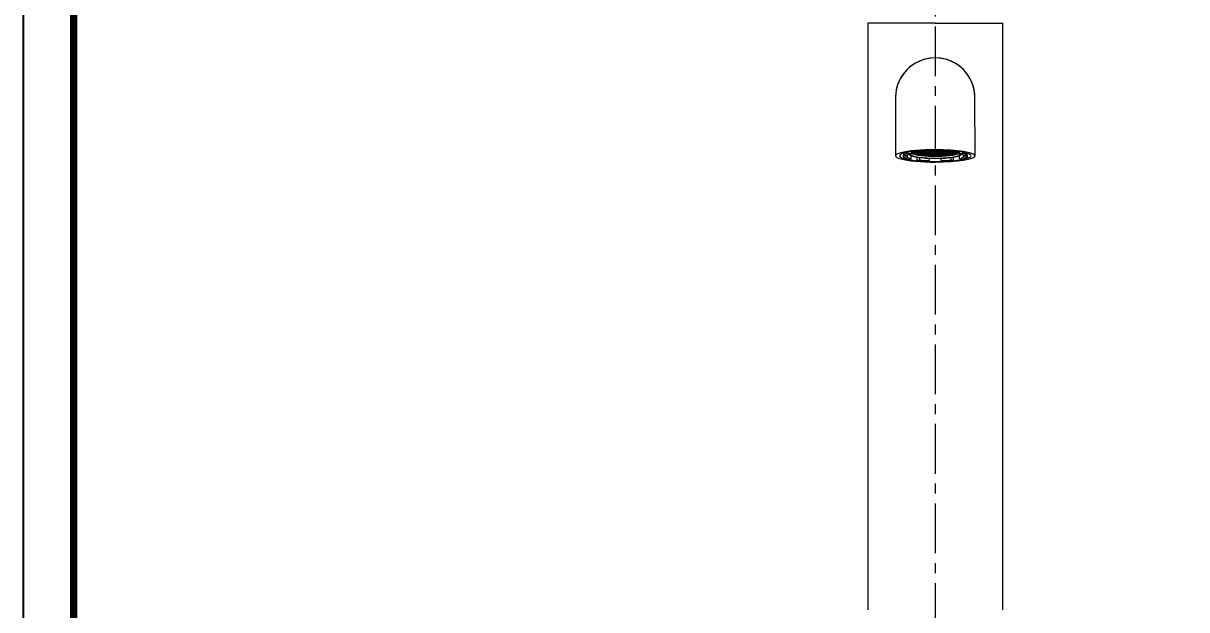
# Model space of a CAD drawing. Extents: x 1661 to 2451, y 0 to 579.
# Drawn here: x 1660.7 to 1953.4, y 277.8 to 425.3 of the extents above; entities that cross this region are included whole.
import ezdxf

# ---------------------------------------------------------------- set-up
doc = ezdxf.new("R2010")
doc.units = 0
doc.header["$LTSCALE"] = 10
doc.header["$MEASUREMENT"] = 0
doc.header["$PDMODE"] = 3
doc.header["$PDSIZE"] = -10
doc.linetypes.add('CENTER', pattern=[2, 1.25, -0.25, 0.25, -0.25])
doc.layers.get('0').update_dxf_attribs({"linetype": 'CONTINUOUS'})
doc.layers.get('DEFPOINTS').update_dxf_attribs({"linetype": 'CONTINUOUS'})
doc.layers.add('1', color=7, linetype='CONTINUOUS')
doc.layers.add('BODY', color=7, linetype='CONTINUOUS')
doc.styles.add('Daelim Dimension', font='')
doc.styles.get('Daelim Dimension').set_extended_font_data('나눔고딕')
doc.dimstyles.new('DEFAULT', dxfattribs={"dimscale": 2, "dimtxt": 2, "dimasz": 2, "dimexe": 0, "dimexo": 2, "dimgap": 1, "dimtad": 1, "dimdec": 0, "dimzin": 9, "dimdsep": 46, "dimtxsty": 'Daelim Dimension', "dimcen": 0.5, "dimclrd": 5, "dimclre": 5, "dimclrt": 256, "dimadec": 1, "dimazin": 0, "dimtfac": 1, "dimtdec": 0, "dimtix": 1, "dimtmove": 0, "dimatfit": 3, "dimfxl": 1, "dimtolj": 1, "dimtzin": 1, "dimlwd": 9, "dimlwe": 9, "dimarcsym": 0})

# ---------------------------------------------------------------- blocks, each defined once
blk = doc.blocks.new('*D10')
at = {"color": 5, "linetype": 'ByBlock', "lineweight": 9, "ltscale": 0.5, "transparency": 16777216}
for p, q in [((2201.17, 273.28), (2210.23, 273.28)), ((2210.23, 229.28), (2210.23, 269.28)), ((2201.17, 225.28), (2210.23, 225.28))]:
    blk.add_line(p, q, dxfattribs=at)
at = {"color": 5, "lineweight": 9, "ltscale": 0.5, "transparency": 16777216}
for p, q in [((1872.63, 257.73), (1760.01, 257.73)), ((1872.63, 259.85), (1872.63, 257.73)), ((1903.63, 257.73), (1876.63, 257.73)), ((1907.63, 259.85), (1907.63, 257.73))]:
    blk.add_line(p, q, dxfattribs=at)
at = {"color": 5, "ltscale": 0.5, "transparency": 16777216}
for points in [[(2209.56, 269.28), (2210.9, 269.28), (2210.23, 273.28)], [(1876.63, 258.4), (1876.63, 257.07), (1872.63, 257.73)], [(1903.63, 258.4), (1903.63, 257.07), (1907.63, 257.73)], [(2209.56, 229.28), (2210.9, 229.28), (2210.23, 225.28)]]:
    blk.add_solid(points, dxfattribs=at)
at = {"layer": 'DEFPOINTS', "color": 0, "ltscale": 0.5, "transparency": 16777216}
for p in [(2197.17, 273.28), (2210.23, 273.28), (1907.63, 257.73), (1872.63, 255.85), (1907.63, 255.85), (2197.17, 225.28)]:
    blk.add_point(p, dxfattribs=at)
at = {"color": 7, "ltscale": 0.5, "transparency": 16777216, "insert": (1803.12, 266.36), "char_height": 10, "attachment_point": 5, "style": 'Daelim Dimension'}
blk.add_mtext('\\A1;설치구멍 %%C35', dxfattribs=at)
at = {"ltscale": 0.5, "transparency": 16777216, "insert": (2206.05, 249.28), "char_height": 4, "attachment_point": 5, "rotation": 90, "style": 'Daelim Dimension'}
blk.add_mtext('\\A1;48', dxfattribs=at)

msp = doc.modelspace()

# ---------------------------------------------------------------- linework, layer by layer
at = {"ltscale": 0.5}
msp.add_lwpolyline([(1660.68, 0), (2450.56, 0), (2450.56, 578.76), (1660.68, 578.76)], close=True, dxfattribs=at)
at = {"color": 5, "linetype": 'ByBlock', "lineweight": 200, "const_width": 1.82}
msp.add_lwpolyline([(1673.38, 24.78), (2437.78, 24.78), (2437.78, 565.32), (1673.38, 565.32)], close=True, dxfattribs=at)
at = {"layer": '1', "color": 7, "linetype": 'Continuous', "lineweight": 18}
for p, q in [((1873.14, 425.28), (1873.14, 277.78)), ((1890.14, 425.28), (1873.14, 425.28)), ((1890.14, 425.28), (1907.14, 425.28)), ((1907.14, 277.78), (1907.14, 425.28)), ((1880.14, 406.58), (1880.15, 391.94)), ((1900.15, 391.94), (1900.14, 406.58)), ((1882.11, 392.57), (1882.11, 392.1)), ((1883.3, 392.55), (1883.3, 392.85)), ((1884.09, 392.47), (1883.3, 392.55)), ((1883.65, 392.34), (1883.65, 392.33)), ((1884.09, 392.98), (1884.09, 392.47)), ((1884.7, 392.63), (1884.27, 392.67)), ((1884.27, 392.5), (1884.7, 392.54)), ((1884.27, 392.5), (1884.27, 392.5)), ((1884.7, 392.39), (1884.52, 392.4)), ((1884.56, 392.77), (1884.7, 392.79)), ((1884.7, 392.63), (1884.7, 392.79)), ((1884.7, 392.79), (1885.13, 392.75)), ((1885.13, 392.67), (1884.7, 392.63)), ((1884.7, 392.54), (1884.7, 392.39)), ((1884.7, 392.54), (1885.13, 392.5)), ((1885.13, 392.42), (1884.7, 392.39)), ((1885.05, 392.87), (1885.48, 392.91)), ((1885.05, 392.79), (1885.05, 392.87)), ((1885.48, 392.75), (1885.05, 392.79)), ((1885.05, 392.62), (1885.48, 392.66)), ((1885.05, 392.55), (1885.05, 392.62)), ((1885.48, 392.51), (1885.05, 392.55)), ((1885.05, 392.38), (1885.48, 392.42)), ((1885.05, 392.3), (1885.05, 392.38)), ((1885.48, 392.26), (1885.05, 392.3)), ((1885.13, 392.91), (1885.07, 392.91)), ((1885.13, 392.91), (1885.13, 392.92)), ((1885.13, 392.92), (1885.13, 392.91)), ((1885.13, 392.67), (1885.13, 392.75)), ((1885.13, 392.75), (1885.13, 392.67)), ((1885.13, 392.42), (1885.13, 392.5)), ((1885.13, 392.5), (1885.13, 392.42)), ((1885.48, 392.75), (1885.48, 392.91)), ((1885.48, 392.91), (1885.76, 392.88)), ((1885.91, 392.79), (1885.48, 392.75)), ((1885.48, 392.51), (1885.48, 392.66)), ((1885.48, 392.66), (1885.91, 392.62)), ((1885.91, 392.55), (1885.48, 392.51)), ((1885.48, 392.26), (1885.48, 392.42)), ((1885.48, 392.42), (1885.91, 392.38)), ((1885.91, 392.3), (1885.48, 392.26)), ((1885.63, 393.01), (1885.59, 393)), ((1885.63, 393.16), (1885.63, 392.91)), ((1885.63, 392.91), (1886.16, 392.79)), ((1885.82, 392.75), (1886.26, 392.79)), ((1885.82, 392.67), (1885.82, 392.75)), ((1886.26, 392.63), (1885.82, 392.67)), ((1885.82, 392.5), (1886.26, 392.54)), ((1885.82, 392.42), (1885.82, 392.5)), ((1886.26, 392.39), (1885.82, 392.42)), ((1885.82, 392.26), (1886.26, 392.3)), ((1885.91, 392.85), (1885.91, 392.79)), ((1885.91, 392.85), (1885.91, 392.79)), ((1885.91, 392.55), (1885.91, 392.62)), ((1885.91, 392.62), (1885.91, 392.55)), ((1885.91, 392.3), (1885.91, 392.38)), ((1885.91, 392.38), (1885.91, 392.3)), ((1886.26, 392.63), (1886.26, 392.79)), ((1886.26, 392.79), (1886.69, 392.75)), ((1886.69, 392.67), (1886.26, 392.63)), ((1886.26, 392.39), (1886.26, 392.54)), ((1886.26, 392.54), (1886.69, 392.5)), ((1886.69, 392.42), (1886.26, 392.39)), ((1886.26, 392.14), (1886.26, 392.3)), ((1886.26, 392.3), (1886.69, 392.26)), ((1886.6, 392.79), (1886.6, 392.83)), ((1887.03, 392.75), (1886.6, 392.79)), ((1886.6, 392.62), (1887.03, 392.66)), ((1886.6, 392.55), (1886.6, 392.62)), ((1887.03, 392.51), (1886.6, 392.55)), ((1886.6, 392.38), (1887.03, 392.42)), ((1886.6, 392.3), (1886.6, 392.38)), ((1887.03, 392.26), (1886.6, 392.3)), ((1886.69, 392.75), (1886.69, 392.67)), ((1886.69, 392.75), (1886.69, 392.67)), ((1886.69, 392.42), (1886.69, 392.5)), ((1886.69, 392.5), (1886.69, 392.42)), ((1887.03, 392.75), (1887.03, 392.87)), ((1887.47, 392.79), (1887.03, 392.75)), ((1887.03, 392.51), (1887.03, 392.66)), ((1887.03, 392.66), (1887.47, 392.62)), ((1887.47, 392.55), (1887.03, 392.51)), ((1887.03, 392.26), (1887.03, 392.42)), ((1887.03, 392.42), (1887.47, 392.38)), ((1887.47, 392.3), (1887.03, 392.26)), ((1887.29, 392.88), (1887.47, 392.87)), ((1887.38, 392.75), (1887.81, 392.79)), ((1887.38, 392.67), (1887.38, 392.75)), ((1887.81, 392.63), (1887.38, 392.67)), ((1887.38, 392.5), (1887.81, 392.54)), ((1887.38, 392.42), (1887.38, 392.5)), ((1887.81, 392.39), (1887.38, 392.42)), ((1887.38, 392.26), (1887.81, 392.3)), ((1887.47, 392.87), (1887.47, 392.79)), ((1887.47, 392.87), (1887.47, 392.79)), ((1887.47, 392.62), (1887.47, 392.55)), ((1887.47, 392.62), (1887.47, 392.55)), ((1887.47, 392.3), (1887.47, 392.38)), ((1887.47, 392.38), (1887.47, 392.3)), ((1887.81, 392.87), (1887.52, 392.9)), ((1887.81, 392.87), (1887.81, 392.91)), ((1888.24, 392.91), (1887.81, 392.87)), ((1887.81, 392.63), (1887.81, 392.79)), ((1887.81, 392.79), (1888.24, 392.75)), ((1888.24, 392.67), (1887.81, 392.63)), ((1887.81, 392.39), (1887.81, 392.54)), ((1887.81, 392.54), (1888.24, 392.5)), ((1888.24, 392.42), (1887.81, 392.39)), ((1887.81, 392.14), (1887.81, 392.3)), ((1887.81, 392.3), (1888.24, 392.26)), ((1888.16, 392.87), (1888.59, 392.91)), ((1888.16, 392.79), (1888.16, 392.87)), ((1888.59, 392.75), (1888.16, 392.79)), ((1888.16, 392.62), (1888.59, 392.66)), ((1888.16, 392.55), (1888.16, 392.62)), ((1888.59, 392.51), (1888.16, 392.55)), ((1888.16, 392.38), (1888.59, 392.42)), ((1888.16, 392.3), (1888.16, 392.38)), ((1888.59, 392.26), (1888.16, 392.3)), ((1888.24, 392.94), (1888.24, 392.91)), ((1888.24, 392.94), (1888.24, 392.91)), ((1888.24, 392.75), (1888.24, 392.67)), ((1888.24, 392.75), (1888.24, 392.67)), ((1888.24, 392.5), (1888.24, 392.42)), ((1888.24, 392.5), (1888.24, 392.42)), ((1888.5, 393.1), (1888.5, 393.32)), ((1888.69, 392.95), (1888.5, 393.1)), ((1888.59, 392.75), (1888.59, 392.91)), ((1888.59, 392.91), (1889.02, 392.87)), ((1889.02, 392.79), (1888.59, 392.75)), ((1888.59, 392.51), (1888.59, 392.66)), ((1888.59, 392.66), (1889.02, 392.62)), ((1889.02, 392.55), (1888.59, 392.51)), ((1888.59, 392.26), (1888.59, 392.42)), ((1888.59, 392.42), (1889.02, 392.38)), ((1889.02, 392.3), (1888.59, 392.26)), ((1888.69, 393.33), (1888.69, 392.95)), ((1889.02, 393.28), (1888.69, 393.25)), ((1888.69, 393.14), (1889.02, 393.11)), ((1889.02, 393.03), (1888.69, 393)), ((1888.93, 393.23), (1889.37, 393.27)), ((1888.93, 393.15), (1888.93, 393.23)), ((1889.37, 393.12), (1888.93, 393.15)), ((1888.93, 392.99), (1889.37, 393.03)), ((1888.93, 392.91), (1888.93, 392.99)), ((1889.37, 392.87), (1888.93, 392.91)), ((1888.93, 392.75), (1889.37, 392.79)), ((1888.93, 392.67), (1888.93, 392.75)), ((1889.37, 392.63), (1888.93, 392.67)), ((1888.93, 392.5), (1889.37, 392.54)), ((1888.93, 392.42), (1888.93, 392.5)), ((1889.37, 392.39), (1888.93, 392.42)), ((1888.93, 392.26), (1889.37, 392.3)), ((1889.02, 393.3), (1889.02, 393.28)), ((1889.02, 393.3), (1889.02, 393.28)), ((1889.02, 393.11), (1889.02, 393.03)), ((1889.02, 393.11), (1889.02, 393.03)), ((1889.02, 392.87), (1889.02, 392.79)), ((1889.02, 392.87), (1889.02, 392.79)), ((1889.02, 392.62), (1889.02, 392.55)), ((1889.02, 392.62), (1889.02, 392.55)), ((1889.02, 392.38), (1889.02, 392.3)), ((1889.02, 392.38), (1889.02, 392.3)), ((1889.37, 393.12), (1889.37, 393.27)), ((1889.37, 393.27), (1889.8, 393.23)), ((1889.8, 393.15), (1889.37, 393.12)), ((1889.37, 392.87), (1889.37, 393.03)), ((1889.37, 393.03), (1889.8, 392.99)), ((1889.8, 392.91), (1889.37, 392.87)), ((1889.37, 392.63), (1889.37, 392.79)), ((1889.37, 392.79), (1889.8, 392.75)), ((1889.8, 392.67), (1889.37, 392.63)), ((1889.37, 392.39), (1889.37, 392.54)), ((1889.37, 392.54), (1889.8, 392.5)), ((1889.8, 392.42), (1889.37, 392.39)), ((1889.37, 392.14), (1889.37, 392.3)), ((1889.37, 392.3), (1889.8, 392.26)), ((1889.71, 393.28), (1889.71, 393.31)), ((1890.15, 393.24), (1889.71, 393.28)), ((1889.71, 393.11), (1890.15, 393.15)), ((1889.71, 393.03), (1889.71, 393.11)), ((1890.15, 392.99), (1889.71, 393.03)), ((1890.15, 392.91), (1889.71, 392.87)), ((1889.71, 392.87), (1889.71, 392.79)), ((1889.71, 392.79), (1890.15, 392.75)), ((1889.71, 392.62), (1890.15, 392.66)), ((1889.71, 392.55), (1889.71, 392.62)), ((1890.15, 392.51), (1889.71, 392.55)), ((1889.71, 392.38), (1890.15, 392.42)), ((1889.71, 392.3), (1889.71, 392.38)), ((1890.15, 392.26), (1889.71, 392.3)), ((1889.8, 393.23), (1889.8, 393.15)), ((1889.8, 393.23), (1889.8, 393.15)), ((1889.8, 392.99), (1889.8, 392.91)), ((1889.8, 392.99), (1889.8, 392.91)), ((1889.8, 392.75), (1889.8, 392.67)), ((1889.8, 392.75), (1889.8, 392.67)), ((1889.8, 392.5), (1889.8, 392.42)), ((1889.8, 392.5), (1889.8, 392.42)), ((1890.15, 393.24), (1890.15, 393.31)), ((1890.58, 393.28), (1890.15, 393.24)), ((1890.15, 392.99), (1890.15, 393.15)), ((1890.15, 393.15), (1890.58, 393.11)), ((1890.58, 393.03), (1890.15, 392.99)), ((1890.15, 392.75), (1890.15, 392.91)), ((1890.58, 392.87), (1890.15, 392.91)), ((1890.15, 392.75), (1890.58, 392.79)), ((1890.15, 392.51), (1890.15, 392.66)), ((1890.15, 392.66), (1890.58, 392.62)), ((1890.58, 392.55), (1890.15, 392.51)), ((1890.15, 392.26), (1890.15, 392.42)), ((1890.15, 392.42), (1890.58, 392.38)), ((1890.58, 392.3), (1890.15, 392.26)), ((1890.49, 393.23), (1890.92, 393.27)), ((1890.49, 393.15), (1890.49, 393.23)), ((1890.92, 393.12), (1890.49, 393.15)), ((1890.49, 392.99), (1890.92, 393.03)), ((1890.49, 392.91), (1890.49, 392.99)), ((1890.92, 392.87), (1890.49, 392.91)), ((1890.49, 392.75), (1890.92, 392.79)), ((1890.49, 392.67), (1890.49, 392.75)), ((1890.92, 392.63), (1890.49, 392.67)), ((1890.49, 392.5), (1890.92, 392.54)), ((1890.49, 392.42), (1890.49, 392.5)), ((1890.92, 392.39), (1890.49, 392.42)), ((1890.49, 392.26), (1890.92, 392.3)), ((1890.58, 393.31), (1890.58, 393.28)), ((1890.58, 393.31), (1890.58, 393.28)), ((1890.58, 393.11), (1890.58, 393.03)), ((1890.58, 393.11), (1890.58, 393.03)), ((1890.58, 392.87), (1890.58, 392.79)), ((1890.58, 392.79), (1890.58, 392.87)), ((1890.58, 392.62), (1890.58, 392.55)), ((1890.58, 392.62), (1890.58, 392.55)), ((1890.58, 392.38), (1890.58, 392.3)), ((1890.58, 392.38), (1890.58, 392.3)), ((1890.92, 393.12), (1890.92, 393.27)), ((1890.92, 393.27), (1891.36, 393.23)), ((1891.36, 393.15), (1890.92, 393.12)), ((1890.92, 392.87), (1890.92, 393.03)), ((1890.92, 393.03), (1891.36, 392.99)), ((1891.36, 392.91), (1890.92, 392.87)), ((1890.92, 392.63), (1890.92, 392.79)), ((1890.92, 392.79), (1891.36, 392.75)), ((1891.36, 392.67), (1890.92, 392.63)), ((1890.92, 392.39), (1890.92, 392.54)), ((1890.92, 392.54), (1891.36, 392.5)), ((1891.36, 392.42), (1890.92, 392.39)), ((1890.92, 392.14), (1890.92, 392.3)), ((1890.92, 392.3), (1891.36, 392.26)), ((1891.27, 393.28), (1891.27, 393.3)), ((1891.6, 393.25), (1891.27, 393.28)), ((1891.27, 393.11), (1891.6, 393.14)), ((1891.27, 393.03), (1891.27, 393.11)), ((1891.6, 393), (1891.27, 393.03)), ((1891.27, 392.87), (1891.7, 392.91)), ((1891.27, 392.79), (1891.27, 392.87)), ((1891.7, 392.75), (1891.27, 392.79)), ((1891.27, 392.62), (1891.7, 392.66)), ((1891.27, 392.55), (1891.27, 392.62)), ((1891.7, 392.51), (1891.27, 392.55)), ((1891.27, 392.38), (1891.7, 392.42)), ((1891.27, 392.3), (1891.27, 392.38)), ((1891.7, 392.26), (1891.27, 392.3)), ((1891.36, 393.23), (1891.36, 393.15)), ((1891.36, 393.23), (1891.36, 393.15)), ((1891.36, 392.99), (1891.36, 392.91)), ((1891.36, 392.99), (1891.36, 392.91)), ((1891.36, 392.75), (1891.36, 392.67)), ((1891.36, 392.75), (1891.36, 392.67)), ((1891.36, 392.5), (1891.36, 392.42)), ((1891.36, 392.5), (1891.36, 392.42)), ((1891.6, 392.95), (1891.6, 393.33)), ((1891.8, 393.1), (1891.6, 392.95)), ((1891.7, 392.75), (1891.7, 392.91)), ((1891.7, 392.91), (1892.13, 392.87)), ((1892.13, 392.79), (1891.7, 392.75)), ((1891.7, 392.51), (1891.7, 392.66)), ((1891.7, 392.66), (1892.13, 392.62)), ((1892.13, 392.55), (1891.7, 392.51)), ((1891.7, 392.26), (1891.7, 392.42)), ((1891.7, 392.42), (1892.13, 392.38)), ((1892.13, 392.3), (1891.7, 392.26)), ((1891.8, 393.32), (1891.8, 393.1)), ((1892.05, 392.91), (1892.05, 392.94)), ((1892.48, 392.87), (1892.05, 392.91)), ((1892.05, 392.75), (1892.48, 392.79)), ((1892.05, 392.67), (1892.05, 392.75)), ((1892.48, 392.63), (1892.05, 392.67)), ((1892.05, 392.5), (1892.48, 392.54)), ((1892.05, 392.42), (1892.05, 392.5)), ((1892.48, 392.39), (1892.05, 392.42)), ((1892.05, 392.26), (1892.48, 392.3)), ((1892.13, 392.87), (1892.13, 392.79)), ((1892.13, 392.87), (1892.13, 392.79)), ((1892.13, 392.62), (1892.13, 392.55)), ((1892.13, 392.62), (1892.13, 392.55)), ((1892.13, 392.38), (1892.13, 392.3)), ((1892.13, 392.38), (1892.13, 392.3)), ((1892.48, 392.87), (1892.48, 392.91)), ((1892.77, 392.9), (1892.48, 392.87)), ((1892.48, 392.63), (1892.48, 392.79)), ((1892.48, 392.79), (1892.91, 392.75)), ((1892.91, 392.67), (1892.48, 392.63)), ((1892.48, 392.39), (1892.48, 392.54)), ((1892.48, 392.54), (1892.91, 392.5)), ((1892.91, 392.42), (1892.48, 392.39)), ((1892.48, 392.14), (1892.48, 392.3)), ((1892.48, 392.3), (1892.91, 392.26)), ((1892.82, 392.87), (1893, 392.88)), ((1892.82, 392.79), (1892.82, 392.87)), ((1893.26, 392.75), (1892.82, 392.79)), ((1892.82, 392.62), (1893.26, 392.66)), ((1892.82, 392.55), (1892.82, 392.62)), ((1893.26, 392.51), (1892.82, 392.55)), ((1892.82, 392.38), (1893.26, 392.42)), ((1892.82, 392.3), (1892.82, 392.38)), ((1893.26, 392.26), (1892.82, 392.3)), ((1892.91, 392.75), (1892.91, 392.67)), ((1892.91, 392.75), (1892.91, 392.67)), ((1892.91, 392.5), (1892.91, 392.42)), ((1892.91, 392.5), (1892.91, 392.42)), ((1893.26, 392.75), (1893.26, 392.87)), ((1893.69, 392.79), (1893.26, 392.75)), ((1893.26, 392.51), (1893.26, 392.66)), ((1893.26, 392.66), (1893.69, 392.62)), ((1893.69, 392.55), (1893.26, 392.51)), ((1893.26, 392.26), (1893.26, 392.42)), ((1893.26, 392.42), (1893.69, 392.38)), ((1893.69, 392.3), (1893.26, 392.26)), ((1893.6, 392.75), (1894.03, 392.79)), ((1893.6, 392.67), (1893.6, 392.75)), ((1894.03, 392.63), (1893.6, 392.67)), ((1893.6, 392.5), (1894.03, 392.54)), ((1893.6, 392.42), (1893.6, 392.5)), ((1894.03, 392.39), (1893.6, 392.42)), ((1893.6, 392.26), (1894.03, 392.3)), ((1893.69, 392.83), (1893.69, 392.79)), ((1893.69, 392.83), (1893.69, 392.79)), ((1893.69, 392.62), (1893.69, 392.55)), ((1893.69, 392.62), (1893.69, 392.55)), ((1893.69, 392.3), (1893.69, 392.38)), ((1893.69, 392.38), (1893.69, 392.3)), ((1894.03, 392.63), (1894.03, 392.79)), ((1894.03, 392.79), (1894.47, 392.75)), ((1894.47, 392.67), (1894.03, 392.63)), ((1894.03, 392.39), (1894.03, 392.54)), ((1894.03, 392.54), (1894.47, 392.5)), ((1894.47, 392.42), (1894.03, 392.39)), ((1894.03, 392.14), (1894.03, 392.3)), ((1894.03, 392.3), (1894.47, 392.26)), ((1894.14, 392.79), (1894.66, 392.91)), ((1894.38, 392.79), (1894.38, 392.85)), ((1894.81, 392.75), (1894.38, 392.79)), ((1894.38, 392.62), (1894.81, 392.66)), ((1894.38, 392.55), (1894.38, 392.62)), ((1894.81, 392.51), (1894.38, 392.55)), ((1894.38, 392.38), (1894.81, 392.42)), ((1894.38, 392.3), (1894.38, 392.38)), ((1894.81, 392.26), (1894.38, 392.3)), ((1894.47, 392.75), (1894.47, 392.67)), ((1894.47, 392.75), (1894.47, 392.67)), ((1894.47, 392.42), (1894.47, 392.5)), ((1894.47, 392.5), (1894.47, 392.42)), ((1894.53, 392.88), (1894.81, 392.91)), ((1894.66, 392.91), (1894.66, 393.16)), ((1894.71, 393), (1894.66, 393.01)), ((1894.81, 392.75), (1894.81, 392.91)), ((1894.81, 392.91), (1895.25, 392.87)), ((1895.25, 392.79), (1894.81, 392.75)), ((1894.81, 392.51), (1894.81, 392.66)), ((1894.81, 392.66), (1895.25, 392.62)), ((1895.25, 392.55), (1894.81, 392.51)), ((1894.81, 392.26), (1894.81, 392.42)), ((1894.81, 392.42), (1895.25, 392.38)), ((1895.25, 392.3), (1894.81, 392.26)), ((1895.16, 392.91), (1895.16, 392.92)), ((1895.22, 392.91), (1895.16, 392.91)), ((1895.16, 392.75), (1895.59, 392.79)), ((1895.16, 392.67), (1895.16, 392.75)), ((1895.59, 392.63), (1895.16, 392.67)), ((1895.16, 392.5), (1895.59, 392.54)), ((1895.16, 392.42), (1895.16, 392.5)), ((1895.59, 392.39), (1895.16, 392.42)), ((1895.25, 392.87), (1895.25, 392.79)), ((1895.25, 392.87), (1895.25, 392.79)), ((1895.25, 392.62), (1895.25, 392.55)), ((1895.25, 392.55), (1895.25, 392.62)), ((1895.25, 392.38), (1895.25, 392.3)), ((1895.25, 392.38), (1895.25, 392.3)), ((1895.59, 392.63), (1895.59, 392.79)), ((1895.59, 392.79), (1895.74, 392.77)), ((1896.02, 392.67), (1895.59, 392.63)), ((1895.59, 392.39), (1895.59, 392.54)), ((1895.59, 392.54), (1896.02, 392.5)), ((1895.77, 392.4), (1895.59, 392.39)), ((1896.02, 392.5), (1896.02, 392.5)), ((1896.02, 392.5), (1896.02, 392.5)), ((1896.2, 392.47), (1896.2, 392.98)), ((1896.99, 392.55), (1896.2, 392.47)), ((1896.65, 392.34), (1896.65, 392.34)), ((1896.99, 392.85), (1896.99, 392.55)), ((1898.18, 392.1), (1898.18, 392.58)), ((1882.11, 392.1), (1883.04, 392.07)), ((1882.11, 391.58), (1882.11, 392.1)), ((1883.04, 391.61), (1882.11, 391.58)), ((1883.04, 392.07), (1883.04, 391.61)), ((1883.3, 391.13), (1884.09, 391.22)), ((1884.09, 391.22), (1884.09, 391.96)), ((1885.63, 390.77), (1885.63, 391.6)), ((1886.16, 390.89), (1885.63, 390.77)), ((1885.82, 392.18), (1885.82, 392.26)), ((1886.26, 392.14), (1885.82, 392.18)), ((1886.16, 391.53), (1886.16, 390.89)), ((1886.69, 392.18), (1886.26, 392.14)), ((1886.6, 392.14), (1887.03, 392.18)), ((1886.6, 392.06), (1886.6, 392.14)), ((1887.03, 392.02), (1886.6, 392.06)), ((1886.69, 392.18), (1886.69, 392.26)), ((1886.69, 392.26), (1886.69, 392.18)), ((1887.03, 392.18), (1887.03, 392.02)), ((1887.03, 392.18), (1887.47, 392.14)), ((1887.47, 392.06), (1887.03, 392.02)), ((1887.38, 392.18), (1887.38, 392.26)), ((1887.81, 392.14), (1887.38, 392.18)), ((1887.38, 392.02), (1887.81, 392.06)), ((1887.38, 391.95), (1887.38, 392.02)), ((1887.47, 392.06), (1887.47, 392.14)), ((1887.47, 392.14), (1887.47, 392.06)), ((1888.24, 392.18), (1887.81, 392.14)), ((1887.81, 392.06), (1887.81, 391.92)), ((1887.81, 392.06), (1888.24, 392.02)), ((1888.24, 391.94), (1887.96, 391.91)), ((1888.16, 392.14), (1888.59, 392.18)), ((1888.16, 392.06), (1888.16, 392.14)), ((1888.59, 392.02), (1888.16, 392.06)), ((1888.24, 392.18), (1888.24, 392.26)), ((1888.24, 392.26), (1888.24, 392.18)), ((1888.24, 392.02), (1888.24, 391.94)), ((1888.24, 392.02), (1888.24, 391.94)), ((1888.5, 390.58), (1888.69, 390.73)), ((1888.59, 392.02), (1888.59, 392.18)), ((1888.59, 392.18), (1889.02, 392.14)), ((1889.02, 392.06), (1888.59, 392.02)), ((1888.69, 390.73), (1888.69, 391.34)), ((1888.93, 392.18), (1888.93, 392.26)), ((1889.37, 392.14), (1888.93, 392.18)), ((1888.93, 392.02), (1889.37, 392.06)), ((1888.93, 391.94), (1888.93, 392.02)), ((1889.37, 391.9), (1888.93, 391.94)), ((1889.02, 392.06), (1889.02, 392.14)), ((1889.02, 392.14), (1889.02, 392.06)), ((1889.8, 392.18), (1889.37, 392.14)), ((1889.37, 391.9), (1889.37, 392.06)), ((1889.37, 392.06), (1889.8, 392.02)), ((1889.8, 391.94), (1889.37, 391.9)), ((1889.71, 392.14), (1890.15, 392.18)), ((1889.71, 392.06), (1889.71, 392.14)), ((1890.15, 392.02), (1889.71, 392.06)), ((1889.71, 391.89), (1890.15, 391.93)), ((1889.71, 391.85), (1889.71, 391.89)), ((1889.74, 391.9), (1889.74, 391.85)), ((1889.8, 392.26), (1889.8, 392.18)), ((1889.8, 392.26), (1889.8, 392.18)), ((1889.8, 391.94), (1889.8, 392.02)), ((1889.8, 392.02), (1889.8, 391.94)), ((1890.15, 392.02), (1890.15, 392.18)), ((1890.15, 392.18), (1890.58, 392.14)), ((1890.58, 392.06), (1890.15, 392.02)), ((1890.15, 391.93), (1890.58, 391.89)), ((1890.49, 392.18), (1890.49, 392.26)), ((1890.92, 392.14), (1890.49, 392.18)), ((1890.49, 392.02), (1890.92, 392.06)), ((1890.49, 391.94), (1890.49, 392.02)), ((1890.92, 391.9), (1890.49, 391.94)), ((1890.55, 391.85), (1890.55, 391.9)), ((1890.58, 392.14), (1890.58, 392.06)), ((1890.58, 392.14), (1890.58, 392.06)), ((1890.58, 391.85), (1890.58, 391.89)), ((1890.58, 391.89), (1890.58, 391.85)), ((1891.36, 392.18), (1890.92, 392.14)), ((1890.92, 391.9), (1890.92, 392.06)), ((1890.92, 392.06), (1891.36, 392.02)), ((1891.36, 391.94), (1890.92, 391.9)), ((1891.27, 392.14), (1891.7, 392.18)), ((1891.27, 392.06), (1891.27, 392.14)), ((1891.7, 392.02), (1891.27, 392.06)), ((1891.36, 392.26), (1891.36, 392.18)), ((1891.36, 392.26), (1891.36, 392.18)), ((1891.36, 391.94), (1891.36, 392.02)), ((1891.36, 392.02), (1891.36, 391.94)), ((1891.6, 390.73), (1891.6, 391.34)), ((1891.8, 390.58), (1891.6, 390.73)), ((1891.7, 392.02), (1891.7, 392.18)), ((1891.7, 392.18), (1892.13, 392.14)), ((1892.13, 392.06), (1891.7, 392.02)), ((1892.05, 392.18), (1892.05, 392.26)), ((1892.48, 392.14), (1892.05, 392.18)), ((1892.05, 392.02), (1892.48, 392.06)), ((1892.05, 391.94), (1892.05, 392.02)), ((1892.33, 391.91), (1892.05, 391.94)), ((1892.13, 392.06), (1892.13, 392.14)), ((1892.13, 392.14), (1892.13, 392.06)), ((1892.91, 392.18), (1892.48, 392.14)), ((1892.48, 392.06), (1892.48, 391.92)), ((1892.48, 392.06), (1892.91, 392.02)), ((1892.82, 392.14), (1893.26, 392.18)), ((1892.82, 392.06), (1892.82, 392.14)), ((1893.26, 392.02), (1892.82, 392.06)), ((1892.91, 392.18), (1892.91, 392.26)), ((1892.91, 392.26), (1892.91, 392.18)), ((1892.91, 392.02), (1892.91, 391.95)), ((1892.91, 392.02), (1892.91, 391.95)), ((1893.26, 392.02), (1893.26, 392.18)), ((1893.26, 392.18), (1893.69, 392.14)), ((1893.69, 392.06), (1893.26, 392.02)), ((1893.6, 392.18), (1893.6, 392.26)), ((1894.03, 392.14), (1893.6, 392.18)), ((1893.69, 392.14), (1893.69, 392.06)), ((1893.69, 392.14), (1893.69, 392.06)), ((1894.47, 392.18), (1894.03, 392.14)), ((1894.14, 390.89), (1894.14, 391.53)), ((1894.66, 390.77), (1894.14, 390.89)), ((1894.47, 392.18), (1894.47, 392.26)), ((1894.47, 392.26), (1894.47, 392.18)), ((1894.66, 391.6), (1894.66, 390.77)), ((1896.2, 391.22), (1896.2, 391.96)), ((1896.2, 391.22), (1896.99, 391.14)), ((1897.25, 392.07), (1898.18, 392.1)), ((1897.25, 391.61), (1897.25, 392.07)), ((1898.18, 391.58), (1897.25, 391.61)), ((1898.18, 392.1), (1898.18, 391.58))]:
    msp.add_line(p, q, dxfattribs=at)
at = {"layer": '1', "color": 7, "linetype": 'Continuous', "lineweight": 13}
msp.add_line((1890.15, 391.93), (1890.15, 391.85), dxfattribs=at)
at = {"layer": '1', "color": 7, "linetype": 'Continuous', "lineweight": 18}
for centre, major_axis, ratio, start_param, end_param in [((1890.14, 406.58), (7.07, 7.07), 0.999996, 5.497803, 8.639396), ((1890.14, 406.58), (7.07, 7.07), 0.999996, 0.785414, 2.35621), ((1890.14, 406.58), (7.07, 7.07), 0.999996, 5.497803, 7.068599), ((1890.15, 391.94), (10, 0), 0.156434, 1.570791, 4.712384), ((1890.15, 391.94), (-9, 0), 0.156434, 4.712384, 7.853976), ((1890.15, 391.84), (8.2, 0), 0.156434, 2.558794, 2.938987), ((1890.15, 391.84), (-7.25, 0), 0.156434, 5.700387, 6.08058), ((1890.15, 392.33), (6.5, 0), 0.156434, 3.14159, 6.283182), ((1890.15, 392.33), (6.25, 0), 0.156434, 3.051956, 4.712386), ((1890.15, 392.33), (-6.5, 0), 0.156434, 5.479818, 5.910217), ((1890.15, 392.33), (6.25, 0), 0.156434, 2.377594, 2.890017), ((1890.15, 392.83), (6.25, 0), 0.156434, 3.393197, 3.488471), ((1890.15, 392.83), (-6.25, 0), 0.156434, 0.346878, 0.452273), ((1890.15, 392.83), (6.25, 0), 0.156434, 3.593866, 4.253852), ((1890.15, 391.84), (8.2, 0), 0.156434, 1.773396, 2.153589), ((1890.15, 391.84), (-7.25, 0), 0.156434, 4.914989, 5.295181), ((1890.15, 392.33), (6.25, 0), 0.156434, 1.570793, 1.822366), ((1890.15, 391.94), (10, 0), 0.156434, 4.712384, 7.853976), ((1890.15, 391.94), (-9, 0), 0.156434, 1.570791, 4.712384), ((1890.15, 392.33), (6.25, 0), 0.156434, 1.319221, 1.570793), ((1890.15, 392.33), (6.25, 0), 0.156434, 4.712386, 6.372865), ((1890.15, 391.84), (-7.25, 0), 0.156434, 4.129591, 4.509783), ((1890.15, 391.84), (8.2, 0), 0.156434, 0.987998, 1.368191), ((1890.15, 392.83), (6.25, 0), 0.156434, 5.17092, 5.830906), ((1890.15, 392.33), (-6.5, 0), 0.156434, 3.514555, 3.944954), ((1890.15, 392.33), (6.25, 0), 0.156434, 0.25157, 0.763993), ((1890.15, 392.83), (-6.25, 0), 0.156434, 2.689314, 2.794709), ((1890.15, 392.83), (6.25, 0), 0.156434, 5.936301, 6.031596), ((1890.15, 391.84), (-7.25, 0), 0.156434, 3.344192, 3.724385), ((1890.15, 391.84), (8.2, 0), 0.156434, 0.2026, 0.582792), ((1890.15, 391.84), (8.2, 0), 0.156434, 3.344192, 3.724385), ((1890.15, 391.84), (-7.25, 0), 0.156434, 0.2026, 0.582792), ((1890.15, 391.84), (8.2, 0), 0.156434, 4.129591, 4.509783), ((1890.15, 391.84), (-7.25, 0), 0.156434, 0.987998, 1.368191), ((1890.15, 392.83), (-6.25, 0), 0.156434, 1.112259, 1.214259), ((1890.15, 392.83), (6.25, 0), 0.156434, 4.355852, 4.643048), ((1890.15, 392.83), (6.25, 0), 0.156434, 4.643048, 4.712386), ((1890.15, 392.83), (-6.25, 0), 0.156434, 1.570793, 1.640131), ((1890.15, 392.83), (6.25, 0), 0.156434, 4.781724, 5.06892), ((1890.15, 391.84), (-7.25, 0), 0.156434, 1.773396, 2.153589), ((1890.15, 391.84), (8.2, 0), 0.156434, 4.914989, 5.295181), ((1890.15, 392.83), (-6.25, 0), 0.156434, 1.927328, 2.029328), ((1890.15, 391.84), (-7.25, 0), 0.156434, 2.558794, 2.938987), ((1890.15, 391.84), (8.2, 0), 0.156434, 5.700387, 6.08058)]:
    msp.add_ellipse(centre, major_axis=major_axis, ratio=ratio, start_param=start_param, end_param=end_param, dxfattribs=at)
at = {"layer": '1', "color": 7, "linetype": 'Continuous', "lineweight": 13}
msp.add_open_spline([(1880.14, 406.58), (1880.14, 406.58)], degree=1, dxfattribs=at)
at = {"layer": 'BODY', "color": 1, "linetype": 'CENTER', "lineweight": 5}
msp.add_line((1890.14, 484.5), (1890.14, 159.97), dxfattribs=at)

# ---------------------------------------------------------------- dimensions: what is measured, and where the dimension line sits
at = {"color": 5, "ltscale": 0.5}
dim = msp.add_linear_dim(base=(1907.63, 257.73), p1=(1872.63, 255.85), p2=(1907.63, 255.85), text='설치구멍 %%C<>', dimstyle='DEFAULT', override={"dimtxt": 5, "dimclrd": 5, "dimclre": 5, "dimclrt": 7}, dxfattribs=at)
dim.commit()
dim.dimension.update_dxf_attribs({"geometry": '*D10', "text_midpoint": (1803.12, 257.73), "dimtype": 160})

doc.saveas('drawing.dxf')
